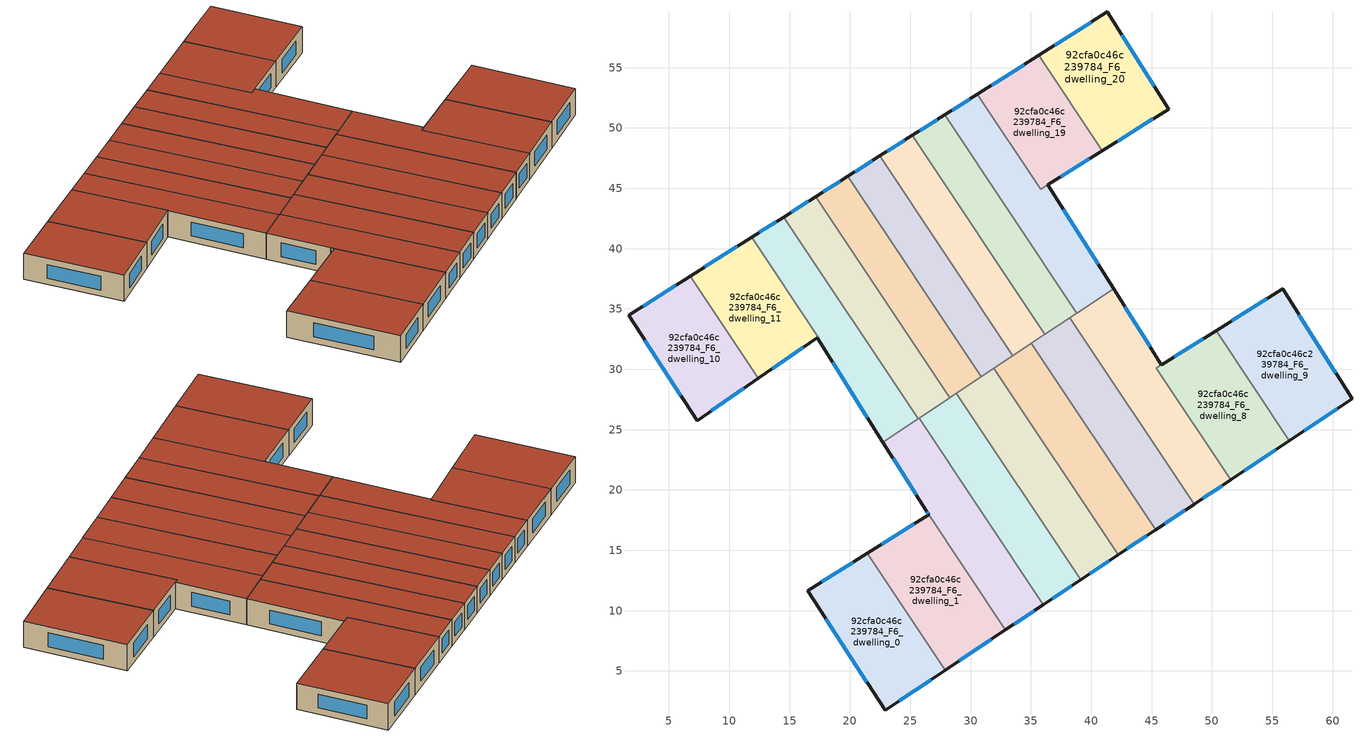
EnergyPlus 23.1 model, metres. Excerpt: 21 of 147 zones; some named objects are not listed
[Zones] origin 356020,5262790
92cfa0c46c239784_F6_dwelling_0
 floor to 92cfa0c46c239784_F5_dwelling_0 (EU_floor_Construction): 21.45,14.75 27.9,5.07 22.92,1.75 16.49,11.65 z18
 wall outside (EU_wall_Construction): 21.45,14.75 16.49,11.65 22.92,1.75 27.9,5.07 z18:21
 wall to 92cfa0c46c239784_F6_dwelling_1 (EU_wall_Construction): 27.9,5.07 21.45,14.75 z18:21
 window (EU_Window_Construction): 24.09,2.53 26.73,4.29 / 18,9.33 21.41,4.08 / 20.28,14.02 17.65,12.38 z18.7:20.3
 roof outside (EU_roof_Construction): 27.9,5.07 21.45,14.75 16.49,11.65 22.92,1.75 z21
92cfa0c46c239784_F6_dwelling_1
 floor to 92cfa0c46c239784_F5_dwelling_1 (EU_floor_Construction): 26.53,17.93 26.32,18.26 32.89,8.4 27.9,5.07 21.45,14.75 z18
 wall outside (EU_wall_Construction): 26.32,18.26 26.53,17.93 21.45,14.75 / 27.9,5.07 32.89,8.4 z18:21
 wall to 92cfa0c46c239784_F6_dwelling_2 (EU_wall_Construction): 32.89,8.4 26.32,18.26 z18:21
 window (EU_Window_Construction): 26.37,18.18 26.48,18.01 / 29.07,5.85 31.72,7.62 / 25.33,17.18 22.64,15.5 z18.7:20.3
 roof outside (EU_roof_Construction): 32.89,8.4 26.32,18.26 26.53,17.93 21.45,14.75 27.9,5.07 z21
92cfa0c46c239784_F6_dwelling_10
 floor to 92cfa0c46c239784_F5_dwelling_10 (EU_floor_Construction): 6.77,37.72 12.41,29.25 7.32,25.74 1.65,34.48 z18
 wall outside (EU_wall_Construction): 6.77,37.72 1.65,34.48 7.32,25.74 12.41,29.25 z18:21
 wall to 92cfa0c46c239784_F6_dwelling_11 (EU_wall_Construction): 12.41,29.25 6.77,37.72 z18:21
 window (EU_Window_Construction): 8.52,26.57 11.22,28.42 / 2.98,32.43 5.99,27.79 / 5.56,36.96 2.85,35.24 z18.7:20.3
 roof outside (EU_roof_Construction): 12.41,29.25 6.77,37.72 1.65,34.48 7.32,25.74 z21
92cfa0c46c239784_F6_dwelling_11
 floor to 92cfa0c46c239784_F5_dwelling_11 (EU_floor_Construction): 11.85,40.95 17.37,32.66 17.28,32.6 12.41,29.25 6.77,37.72 z18
 wall outside (EU_wall_Construction): 12.41,29.25 17.28,32.6 / 11.85,40.95 6.77,37.72 z18:21
 wall to 92cfa0c46c239784_F6_dwelling_12 (EU_wall_Construction): 17.36,32.67 11.85,40.95 / 17.28,32.6 17.37,32.66 z18:21
 window (EU_Window_Construction): 13.55,30.03 16.13,31.81 / 10.66,40.19 7.96,38.48 z18.7:20.3
 roof outside (EU_roof_Construction): 17.28,32.6 17.37,32.66 11.85,40.95 6.77,37.72 12.41,29.25 z21
92cfa0c46c239784_F6_dwelling_12
 floor to 92cfa0c46c239784_F5_dwelling_12 (EU_floor_Construction): 14.49,42.62 25.64,25.89 22.73,23.95 17.28,32.6 17.37,32.66 11.85,40.95 z18
 wall outside (EU_wall_Construction): 14.49,42.62 11.85,40.95 / 17.28,32.6 22.73,23.95 z18:21
 wall to 92cfa0c46c239784_F6_dwelling_13 (EU_wall_Construction): 25.64,25.89 14.49,42.62 z18:21
 wall to 92cfa0c46c239784_F6_dwelling_2 (EU_wall_Construction): 22.73,23.95 25.64,25.89 z18:21
 window (EU_Window_Construction): 13.87,42.23 12.47,41.34 / 18.56,30.57 21.45,25.98 z18.7:20.3
 roof outside (EU_roof_Construction): 25.64,25.89 14.49,42.62 11.85,40.95 17.37,32.66 17.28,32.6 22.73,23.95 z21
92cfa0c46c239784_F6_dwelling_13
 floor to 92cfa0c46c239784_F5_dwelling_13 (EU_floor_Construction): 17.15,44.3 28.25,27.63 25.64,25.89 14.49,42.62 z18
 wall outside (EU_wall_Construction): 17.15,44.3 14.49,42.62 z18:21
 wall to 92cfa0c46c239784_F6_dwelling_14 (EU_wall_Construction): 28.25,27.63 17.15,44.3 z18:21
 wall to 92cfa0c46c239784_F6_dwelling_3 (EU_wall_Construction): 25.72,25.94 28.25,27.63 z18:21
 wall to 92cfa0c46c239784_F6_dwelling_2 (EU_wall_Construction): 25.64,25.89 25.72,25.94 z18:21
 window (EU_Window_Construction): 16.52,43.91 15.12,43.01 z18.7:20.3
 roof outside (EU_roof_Construction): 28.25,27.63 17.15,44.3 14.49,42.62 25.64,25.89 z21
92cfa0c46c239784_F6_dwelling_14
 floor to 92cfa0c46c239784_F5_dwelling_14 (EU_floor_Construction): 19.81,45.99 30.87,29.37 28.25,27.63 17.15,44.3 z18
 wall outside (EU_wall_Construction): 19.81,45.99 17.15,44.3 z18:21
 wall to 92cfa0c46c239784_F6_dwelling_15 (EU_wall_Construction): 30.87,29.37 19.81,45.99 z18:21
 wall to 92cfa0c46c239784_F6_dwelling_4 (EU_wall_Construction): 28.83,28.01 30.87,29.37 z18:21
 wall to 92cfa0c46c239784_F6_dwelling_3 (EU_wall_Construction): 28.25,27.63 28.83,28.01 z18:21
 window (EU_Window_Construction): 19.18,45.59 17.77,44.7 z18.7:20.3
 roof outside (EU_roof_Construction): 30.87,29.37 19.81,45.99 17.15,44.3 28.25,27.63 z21
92cfa0c46c239784_F6_dwelling_15
 floor to 92cfa0c46c239784_F5_dwelling_15 (EU_floor_Construction): 22.48,47.68 33.51,31.13 30.87,29.37 19.81,45.99 z18
 wall outside (EU_wall_Construction): 22.48,47.68 19.81,45.99 z18:21
 wall to 92cfa0c46c239784_F6_dwelling_16 (EU_wall_Construction): 33.51,31.13 22.48,47.68 z18:21
 wall to 92cfa0c46c239784_F6_dwelling_5 (EU_wall_Construction): 31.93,30.08 33.51,31.13 z18:21
 wall to 92cfa0c46c239784_F6_dwelling_4 (EU_wall_Construction): 30.87,29.37 31.93,30.08 z18:21
 window (EU_Window_Construction): 21.85,47.28 20.44,46.39 z18.7:20.3
 roof outside (EU_roof_Construction): 33.51,31.13 22.48,47.68 19.81,45.99 30.87,29.37 z21
92cfa0c46c239784_F6_dwelling_16
 floor to 92cfa0c46c239784_F5_dwelling_16 (EU_floor_Construction): 25.16,49.38 36.15,32.88 33.51,31.13 22.48,47.68 z18
 wall outside (EU_wall_Construction): 25.16,49.38 22.48,47.68 z18:21
 wall to 92cfa0c46c239784_F6_dwelling_17 (EU_wall_Construction): 36.15,32.88 25.16,49.38 z18:21
 wall to 92cfa0c46c239784_F6_dwelling_6 (EU_wall_Construction): 35.04,32.15 36.15,32.88 z18:21
 wall to 92cfa0c46c239784_F6_dwelling_5 (EU_wall_Construction): 33.51,31.13 35.04,32.15 z18:21
 window (EU_Window_Construction): 24.53,48.98 23.11,48.08 z18.7:20.3
 roof outside (EU_roof_Construction): 36.15,32.88 25.16,49.38 22.48,47.68 33.51,31.13 z21
92cfa0c46c239784_F6_dwelling_17
 floor to 92cfa0c46c239784_F5_dwelling_17 (EU_floor_Construction): 27.85,51.08 38.8,34.65 36.15,32.88 25.16,49.38 z18
 wall outside (EU_wall_Construction): 27.85,51.08 25.16,49.38 z18:21
 wall to 92cfa0c46c239784_F6_dwelling_18 (EU_wall_Construction): 38.8,34.65 27.85,51.08 z18:21
 wall to 92cfa0c46c239784_F6_dwelling_7 (EU_wall_Construction): 38.23,34.27 38.8,34.65 z18:21
 wall to 92cfa0c46c239784_F6_dwelling_6 (EU_wall_Construction): 36.15,32.89 38.19,34.25 38.23,34.27 z18:21
 window (EU_Window_Construction): 27.22,50.68 25.79,49.78 z18.7:20.3
 roof outside (EU_roof_Construction): 38.8,34.65 27.85,51.08 25.16,49.38 36.15,32.88 z21
92cfa0c46c239784_F6_dwelling_18
 floor to 92cfa0c46c239784_F5_dwelling_18 (EU_floor_Construction): 36.41,45.3 41.84,36.68 38.8,34.65 27.85,51.08 30.55,52.8 35.8,44.92 z18
 wall outside (EU_wall_Construction): 30.55,52.8 27.85,51.08 / 41.84,36.68 36.41,45.3 z18:21
 wall to 92cfa0c46c239784_F6_dwelling_19 (EU_wall_Construction): 36.41,45.3 35.8,44.92 30.55,52.8 z18:21
 wall to 92cfa0c46c239784_F6_dwelling_7 (EU_wall_Construction): 38.8,34.65 41.84,36.68 z18:21
 window (EU_Window_Construction): 29.92,52.39 28.49,51.49 / 40.57,38.7 37.68,43.27 z18.7:20.3
 roof outside (EU_roof_Construction): 41.84,36.68 36.41,45.3 35.8,44.92 30.55,52.8 27.85,51.08 38.8,34.65 z21
92cfa0c46c239784_F6_dwelling_19
 floor to 92cfa0c46c239784_F5_dwelling_19 (EU_floor_Construction): 35.63,56.01 40.89,48.11 35.8,44.92 30.55,52.8 z18
 wall outside (EU_wall_Construction): 35.63,56.01 30.55,52.8 / 36.41,45.3 40.89,48.11 z18:21
 wall to 92cfa0c46c239784_F6_dwelling_20 (EU_wall_Construction): 40.89,48.11 35.63,56.01 z18:21
 window (EU_Window_Construction): 34.44,55.26 31.74,53.55 / 37.46,45.96 39.84,47.45 z18.7:20.3
 roof outside (EU_roof_Construction): 40.89,48.11 35.63,56.01 30.55,52.8 35.8,44.92 z21
92cfa0c46c239784_F6_dwelling_2
 floor to 92cfa0c46c239784_F5_dwelling_2 (EU_floor_Construction): 25.72,25.94 36.02,10.49 32.89,8.4 26.32,18.26 22.73,23.95 z18
 wall outside (EU_wall_Construction): 22.73,23.95 26.32,18.26 / 32.89,8.4 36.02,10.49 z18:21
 wall to 92cfa0c46c239784_F6_dwelling_3 (EU_wall_Construction): 36.02,10.49 25.72,25.94 z18:21
 window (EU_Window_Construction): 23.58,22.61 25.48,19.6 / 33.62,8.89 35.28,9.99 z18.7:20.3
 roof outside (EU_roof_Construction): 36.02,10.49 25.72,25.94 22.73,23.95 26.32,18.26 32.89,8.4 z21
92cfa0c46c239784_F6_dwelling_20
 floor to 92cfa0c46c239784_F5_dwelling_20 (EU_floor_Construction): 41.32,59.62 46.4,51.56 40.89,48.11 35.63,56.01 z18
 wall outside (EU_wall_Construction): 40.89,48.11 46.4,51.56 41.32,59.62 35.63,56.01 z18:21
 window (EU_Window_Construction): 39.98,58.77 36.96,56.86 / 45.21,53.45 42.51,57.73 / 42.19,48.92 45.11,50.75 z18.7:20.3
 roof outside (EU_roof_Construction): 46.4,51.56 41.32,59.62 35.63,56.01 40.89,48.11 z21
92cfa0c46c239784_F6_dwelling_3
 floor to 92cfa0c46c239784_F5_dwelling_3 (EU_floor_Construction): 28.83,28.01 39.12,12.55 36.02,10.49 25.72,25.94 z18
 wall outside (EU_wall_Construction): 36.02,10.49 39.12,12.55 z18:21
 wall to 92cfa0c46c239784_F6_dwelling_4 (EU_wall_Construction): 39.12,12.55 28.83,28.01 z18:21
 window (EU_Window_Construction): 36.75,10.97 38.39,12.07 z18.7:20.3
 roof outside (EU_roof_Construction): 39.12,12.55 28.83,28.01 25.72,25.94 36.02,10.49 z21
92cfa0c46c239784_F6_dwelling_4
 floor to 92cfa0c46c239784_F5_dwelling_4 (EU_floor_Construction): 31.93,30.08 42.23,14.62 39.12,12.55 28.83,28.01 z18
 wall outside (EU_wall_Construction): 39.12,12.55 42.23,14.62 z18:21
 wall to 92cfa0c46c239784_F6_dwelling_5 (EU_wall_Construction): 42.23,14.62 31.93,30.08 z18:21
 window (EU_Window_Construction): 39.85,13.04 41.5,14.14 z18.7:20.3
 roof outside (EU_roof_Construction): 42.23,14.62 31.93,30.08 28.83,28.01 39.12,12.55 z21
92cfa0c46c239784_F6_dwelling_5
 floor to 92cfa0c46c239784_F5_dwelling_5 (EU_floor_Construction): 35.04,32.15 45.33,16.7 42.23,14.62 31.93,30.08 z18
 wall outside (EU_wall_Construction): 42.23,14.62 45.33,16.7 z18:21
 wall to 92cfa0c46c239784_F6_dwelling_6 (EU_wall_Construction): 45.33,16.7 35.04,32.15 z18:21
 window (EU_Window_Construction): 42.96,15.11 44.6,16.21 z18.7:20.3
 roof outside (EU_roof_Construction): 45.33,16.7 35.04,32.15 31.93,30.08 42.23,14.62 z21
92cfa0c46c239784_F6_dwelling_6
 floor to 92cfa0c46c239784_F5_dwelling_6 (EU_floor_Construction): 38.23,34.27 48.52,18.82 48.48,18.79 45.33,16.7 35.04,32.15 38.19,34.25 z18
 wall outside (EU_wall_Construction): 45.33,16.7 48.48,18.79 48.52,18.82 z18:21
 wall to 92cfa0c46c239784_F6_dwelling_7 (EU_wall_Construction): 48.52,18.82 38.23,34.27 z18:21
 window (EU_Window_Construction): 46.07,17.19 47.74,18.3 z18.7:20.3
 roof outside (EU_roof_Construction): 48.48,18.79 48.52,18.82 38.23,34.27 38.19,34.25 35.04,32.15 45.33,16.7 z21
92cfa0c46c239784_F6_dwelling_7
 floor to 92cfa0c46c239784_F5_dwelling_7 (EU_floor_Construction): 45.82,30.38 45.37,30.1 51.54,20.84 48.52,18.82 38.23,34.27 41.84,36.68 z18
 wall outside (EU_wall_Construction): 45.82,30.38 41.84,36.68 / 48.52,18.82 51.54,20.84 z18:21
 wall to 92cfa0c46c239784_F6_dwelling_8 (EU_wall_Construction): 51.54,20.84 45.37,30.1 45.82,30.38 z18:21
 window (EU_Window_Construction): 44.88,31.86 42.77,35.2 / 49.23,19.29 50.84,20.36 z18.7:20.3
 roof outside (EU_roof_Construction): 51.54,20.84 45.37,30.1 45.82,30.38 41.84,36.68 38.23,34.27 48.52,18.82 z21
92cfa0c46c239784_F6_dwelling_8
 floor to 92cfa0c46c239784_F5_dwelling_8 (EU_floor_Construction): 50.34,33.21 56.42,24.08 51.54,20.84 45.37,30.1 45.82,30.38 z18
 wall outside (EU_wall_Construction): 51.54,20.84 56.42,24.08 / 50.34,33.21 45.82,30.38 z18:21
 wall to 92cfa0c46c239784_F6_dwelling_9 (EU_wall_Construction): 56.42,24.08 50.34,33.21 z18:21
 window (EU_Window_Construction): 52.69,21.6 55.27,23.32 / 49.28,32.55 46.88,31.05 z18.7:20.3
 roof outside (EU_roof_Construction): 56.42,24.08 50.34,33.21 45.82,30.38 45.37,30.1 51.54,20.84 z21
92cfa0c46c239784_F6_dwelling_9
 floor to 92cfa0c46c239784_F5_dwelling_9 (EU_floor_Construction): 55.85,36.67 61.61,27.54 56.42,24.08 50.34,33.21 z18
 wall outside (EU_wall_Construction): 56.42,24.08 61.61,27.54 55.85,36.67 50.34,33.21 z18:21
 window (EU_Window_Construction): 54.56,35.86 51.63,34.02 / 60.26,29.69 57.21,34.53 / 57.64,24.9 60.39,26.73 z18.7:20.3
 roof outside (EU_roof_Construction): 61.61,27.54 55.85,36.67 50.34,33.21 56.42,24.08 z21
[Building]
EU S2 Campaign: North Axis=0; Terrain=City; Solar Distribution=FullExterior
[Site:Location]
Budapest.Ferenc.Liszt.Intl.AP: Latitude=47.437; Longitude=19.256; Time Zone=1; Elevation=185
[SizingPeriod:WeatherFileDays]
AnnualSizingPeriod: Begin Month=1; Begin Day of Month=1; End Month=12; End Day of Month=31; Day of Week for Start Day=Monday; Use Weather File Daylight Saving Period=No; Use Weather File Rain and Snow Indicators=No
[MATERIAL]
EU_InternalMass_Material: Roughness=MediumRough; Thickness=0.1; Conductivity=1; Density=1800; Specific Heat=900; Thermal Absorptance=0.9; Solar Absorptance=0.7; Visible Absorptance=0.7
[MATERIAL:NOMASS] Roughness=MediumRough; Thermal Absorptance=0.9; Solar Absorptance=0.7; Visible Absorptance=0.7
Name | Thermal Resistance
EU_wall_NoMass | 0.832559
EU_roof_NoMass | 1.39638
EU_floor_NoMass | 0.872794
[WINDOWMATERIAL:SIMPLEGLAZINGSYSTEM]
EU_Window_SimpleGlazing: UFactor=2.79869; Solar Heat Gain Coefficient=0.75; Visible Transmittance=0.75
[CONSTRUCTION]
EU_wall_Construction: EU_wall_NoMass
EU_roof_Construction: EU_roof_NoMass
EU_floor_Construction: EU_floor_NoMass
EU_Window_Construction: EU_Window_SimpleGlazing
EU_InternalMass_Construction: EU_InternalMass_Material
[ZONE] Type=1; Multiplier=1; Ceiling Height=autocalculate; Floor Area=autocalculate; Part of Total Floor Area=Yes
Name | Volume
92cfa0c46c239784_F6_dwelling_0 | 207.903
92cfa0c46c239784_F6_dwelling_1 | 207.916
92cfa0c46c239784_F6_dwelling_10 | 189.008
92cfa0c46c239784_F6_dwelling_11 | 181.811
92cfa0c46c239784_F6_dwelling_12 | 196.191
92cfa0c46c239784_F6_dwelling_13 | 189.007
92cfa0c46c239784_F6_dwelling_14 | 189.025
92cfa0c46c239784_F6_dwelling_15 | 188.989
92cfa0c46c239784_F6_dwelling_16 | 188.987
92cfa0c46c239784_F6_dwelling_17 | 189.024
92cfa0c46c239784_F6_dwelling_18 | 207.048
92cfa0c46c239784_F6_dwelling_19 | 170.946
92cfa0c46c239784_F6_dwelling_2 | 207.859
92cfa0c46c239784_F6_dwelling_20 | 189
92cfa0c46c239784_F6_dwelling_3 | 207.91
92cfa0c46c239784_F6_dwelling_4 | 207.914
92cfa0c46c239784_F6_dwelling_5 | 207.909
92cfa0c46c239784_F6_dwelling_6 | 213.477
92cfa0c46c239784_F6_dwelling_7 | 216.062
92cfa0c46c239784_F6_dwelling_8 | 194.162
92cfa0c46c239784_F6_dwelling_9 | 207.888
[INTERNALMASS] Construction=EU_InternalMass_Construction
Name | Zone or ZoneList | Surface Area
92cfa0c46c239784_F6_dwelling_0_EU_InternalMass | 92cfa0c46c239784_F6_dwelling_0 | 69.3011
92cfa0c46c239784_F6_dwelling_1_EU_InternalMass | 92cfa0c46c239784_F6_dwelling_1 | 69.3051
92cfa0c46c239784_F6_dwelling_2_EU_InternalMass | 92cfa0c46c239784_F6_dwelling_2 | 69.2864
92cfa0c46c239784_F6_dwelling_3_EU_InternalMass | 92cfa0c46c239784_F6_dwelling_3 | 69.3031
92cfa0c46c239784_F6_dwelling_4_EU_InternalMass | 92cfa0c46c239784_F6_dwelling_4 | 69.3046
92cfa0c46c239784_F6_dwelling_5_EU_InternalMass | 92cfa0c46c239784_F6_dwelling_5 | 69.303
92cfa0c46c239784_F6_dwelling_6_EU_InternalMass | 92cfa0c46c239784_F6_dwelling_6 | 71.1655
92cfa0c46c239784_F6_dwelling_7_EU_InternalMass | 92cfa0c46c239784_F6_dwelling_7 | 72.0143
92cfa0c46c239784_F6_dwelling_8_EU_InternalMass | 92cfa0c46c239784_F6_dwelling_8 | 64.7192
92cfa0c46c239784_F6_dwelling_9_EU_InternalMass | 92cfa0c46c239784_F6_dwelling_9 | 69.2959
92cfa0c46c239784_F6_dwelling_10_EU_InternalMass | 92cfa0c46c239784_F6_dwelling_10 | 63.0029
92cfa0c46c239784_F6_dwelling_11_EU_InternalMass | 92cfa0c46c239784_F6_dwelling_11 | 60.6023
92cfa0c46c239784_F6_dwelling_12_EU_InternalMass | 92cfa0c46c239784_F6_dwelling_12 | 65.3968
92cfa0c46c239784_F6_dwelling_13_EU_InternalMass | 92cfa0c46c239784_F6_dwelling_13 | 63.0021
92cfa0c46c239784_F6_dwelling_14_EU_InternalMass | 92cfa0c46c239784_F6_dwelling_14 | 63.0081
92cfa0c46c239784_F6_dwelling_15_EU_InternalMass | 92cfa0c46c239784_F6_dwelling_15 | 62.9964
92cfa0c46c239784_F6_dwelling_16_EU_InternalMass | 92cfa0c46c239784_F6_dwelling_16 | 62.9956
92cfa0c46c239784_F6_dwelling_17_EU_InternalMass | 92cfa0c46c239784_F6_dwelling_17 | 63.0082
92cfa0c46c239784_F6_dwelling_18_EU_InternalMass | 92cfa0c46c239784_F6_dwelling_18 | 69.0155
92cfa0c46c239784_F6_dwelling_19_EU_InternalMass | 92cfa0c46c239784_F6_dwelling_19 | 56.9812
92cfa0c46c239784_F6_dwelling_20_EU_InternalMass | 92cfa0c46c239784_F6_dwelling_20 | 62.9999
[OTHEREQUIPMENT] Fuel Type=Electricity; Design Level Calculation Method=Watts/Area; Power per Zone Floor Area=1; Fraction Latent=0; Fraction Radiant=0; Fraction Lost=0; Carbon Dioxide Generation Rate=0; EndUse Subcategory=EU_Step8_InternalGains
Name | Zone or ZoneList or Space or SpaceList | Schedule
EU_Step8_InternalGain_92cfa0c46c239784_F6_dwelling_0_f000 | 92cfa0c46c239784_F6_dwelling_0 | EU_Step8_GainSchedule_92cfa0c46c239784_F6_dwelling_0_f000
EU_Step8_InternalGain_92cfa0c46c239784_F6_dwelling_1_f000 | 92cfa0c46c239784_F6_dwelling_1 | EU_Step8_GainSchedule_92cfa0c46c239784_F6_dwelling_1_f000
EU_Step8_InternalGain_92cfa0c46c239784_F6_dwelling_2_f000 | 92cfa0c46c239784_F6_dwelling_2 | EU_Step8_GainSchedule_92cfa0c46c239784_F6_dwelling_2_f000
EU_Step8_InternalGain_92cfa0c46c239784_F6_dwelling_3_f000 | 92cfa0c46c239784_F6_dwelling_3 | EU_Step8_GainSchedule_92cfa0c46c239784_F6_dwelling_3_f000
EU_Step8_InternalGain_92cfa0c46c239784_F6_dwelling_4_f000 | 92cfa0c46c239784_F6_dwelling_4 | EU_Step8_GainSchedule_92cfa0c46c239784_F6_dwelling_4_f000
EU_Step8_InternalGain_92cfa0c46c239784_F6_dwelling_5_f000 | 92cfa0c46c239784_F6_dwelling_5 | EU_Step8_GainSchedule_92cfa0c46c239784_F6_dwelling_5_f000
EU_Step8_InternalGain_92cfa0c46c239784_F6_dwelling_6_f000 | 92cfa0c46c239784_F6_dwelling_6 | EU_Step8_GainSchedule_92cfa0c46c239784_F6_dwelling_6_f000
EU_Step8_InternalGain_92cfa0c46c239784_F6_dwelling_7_f000 | 92cfa0c46c239784_F6_dwelling_7 | EU_Step8_GainSchedule_92cfa0c46c239784_F6_dwelling_7_f000
EU_Step8_InternalGain_92cfa0c46c239784_F6_dwelling_8_f000 | 92cfa0c46c239784_F6_dwelling_8 | EU_Step8_GainSchedule_92cfa0c46c239784_F6_dwelling_8_f000
EU_Step8_InternalGain_92cfa0c46c239784_F6_dwelling_9_f000 | 92cfa0c46c239784_F6_dwelling_9 | EU_Step8_GainSchedule_92cfa0c46c239784_F6_dwelling_9_f000
EU_Step8_InternalGain_92cfa0c46c239784_F6_dwelling_10_f000 | 92cfa0c46c239784_F6_dwelling_10 | EU_Step8_GainSchedule_92cfa0c46c239784_F6_dwelling_10_f000
EU_Step8_InternalGain_92cfa0c46c239784_F6_dwelling_11_f000 | 92cfa0c46c239784_F6_dwelling_11 | EU_Step8_GainSchedule_92cfa0c46c239784_F6_dwelling_11_f000
EU_Step8_InternalGain_92cfa0c46c239784_F6_dwelling_12_f000 | 92cfa0c46c239784_F6_dwelling_12 | EU_Step8_GainSchedule_92cfa0c46c239784_F6_dwelling_12_f000
EU_Step8_InternalGain_92cfa0c46c239784_F6_dwelling_13_f000 | 92cfa0c46c239784_F6_dwelling_13 | EU_Step8_GainSchedule_92cfa0c46c239784_F6_dwelling_13_f000
EU_Step8_InternalGain_92cfa0c46c239784_F6_dwelling_14_f000 | 92cfa0c46c239784_F6_dwelling_14 | EU_Step8_GainSchedule_92cfa0c46c239784_F6_dwelling_14_f000
EU_Step8_InternalGain_92cfa0c46c239784_F6_dwelling_15_f000 | 92cfa0c46c239784_F6_dwelling_15 | EU_Step8_GainSchedule_92cfa0c46c239784_F6_dwelling_15_f000
EU_Step8_InternalGain_92cfa0c46c239784_F6_dwelling_16_f000 | 92cfa0c46c239784_F6_dwelling_16 | EU_Step8_GainSchedule_92cfa0c46c239784_F6_dwelling_16_f000
EU_Step8_InternalGain_92cfa0c46c239784_F6_dwelling_17_f000 | 92cfa0c46c239784_F6_dwelling_17 | EU_Step8_GainSchedule_92cfa0c46c239784_F6_dwelling_17_f000
EU_Step8_InternalGain_92cfa0c46c239784_F6_dwelling_18_f000 | 92cfa0c46c239784_F6_dwelling_18 | EU_Step8_GainSchedule_92cfa0c46c239784_F6_dwelling_18_f000
EU_Step8_InternalGain_92cfa0c46c239784_F6_dwelling_19_f000 | 92cfa0c46c239784_F6_dwelling_19 | EU_Step8_GainSchedule_92cfa0c46c239784_F6_dwelling_19_f000
EU_Step8_InternalGain_92cfa0c46c239784_F6_dwelling_20_f000 | 92cfa0c46c239784_F6_dwelling_20 | EU_Step8_GainSchedule_92cfa0c46c239784_F6_dwelling_20_f000
[ZONEVENTILATION:DESIGNFLOWRATE] Schedule=EU_AlwaysOn; Design Flow Rate Calculation Method=AirChanges/Hour; Air Changes per Hour=0.475469; Ventilation Type=Natural; Fan Pressure Rise=0; Fan Total Efficiency=1; Constant Term Coefficient=1; Temperature Term Coefficient=0; Velocity Term Coefficient=0; Velocity Squared Term Coefficient=0; Minimum Indoor Temperature=-100; Maximum Indoor Temperature=100; Delta Temperature=-100; Minimum Outdoor Temperature=-100; Maximum Outdoor Temperature=100; Maximum Wind Speed=40
Name | Zone or ZoneList or Space or SpaceList
EU_ConstantAir_92cfa0c46c239784_F6_dwelling_0 | 92cfa0c46c239784_F6_dwelling_0
EU_ConstantAir_92cfa0c46c239784_F6_dwelling_1 | 92cfa0c46c239784_F6_dwelling_1
EU_ConstantAir_92cfa0c46c239784_F6_dwelling_2 | 92cfa0c46c239784_F6_dwelling_2
EU_ConstantAir_92cfa0c46c239784_F6_dwelling_3 | 92cfa0c46c239784_F6_dwelling_3
EU_ConstantAir_92cfa0c46c239784_F6_dwelling_4 | 92cfa0c46c239784_F6_dwelling_4
EU_ConstantAir_92cfa0c46c239784_F6_dwelling_5 | 92cfa0c46c239784_F6_dwelling_5
EU_ConstantAir_92cfa0c46c239784_F6_dwelling_6 | 92cfa0c46c239784_F6_dwelling_6
EU_ConstantAir_92cfa0c46c239784_F6_dwelling_7 | 92cfa0c46c239784_F6_dwelling_7
EU_ConstantAir_92cfa0c46c239784_F6_dwelling_8 | 92cfa0c46c239784_F6_dwelling_8
EU_ConstantAir_92cfa0c46c239784_F6_dwelling_9 | 92cfa0c46c239784_F6_dwelling_9
EU_ConstantAir_92cfa0c46c239784_F6_dwelling_10 | 92cfa0c46c239784_F6_dwelling_10
EU_ConstantAir_92cfa0c46c239784_F6_dwelling_11 | 92cfa0c46c239784_F6_dwelling_11
EU_ConstantAir_92cfa0c46c239784_F6_dwelling_12 | 92cfa0c46c239784_F6_dwelling_12
EU_ConstantAir_92cfa0c46c239784_F6_dwelling_13 | 92cfa0c46c239784_F6_dwelling_13
EU_ConstantAir_92cfa0c46c239784_F6_dwelling_14 | 92cfa0c46c239784_F6_dwelling_14
EU_ConstantAir_92cfa0c46c239784_F6_dwelling_15 | 92cfa0c46c239784_F6_dwelling_15
EU_ConstantAir_92cfa0c46c239784_F6_dwelling_16 | 92cfa0c46c239784_F6_dwelling_16
EU_ConstantAir_92cfa0c46c239784_F6_dwelling_17 | 92cfa0c46c239784_F6_dwelling_17
EU_ConstantAir_92cfa0c46c239784_F6_dwelling_18 | 92cfa0c46c239784_F6_dwelling_18
EU_ConstantAir_92cfa0c46c239784_F6_dwelling_19 | 92cfa0c46c239784_F6_dwelling_19
EU_ConstantAir_92cfa0c46c239784_F6_dwelling_20 | 92cfa0c46c239784_F6_dwelling_20
[HVACTEMPLATE:ZONE:IDEALLOADSAIRSYSTEM] System Availability Schedule=EU_AlwaysOn; Maximum Heating Supply Air Temperature=50; Minimum Cooling Supply Air Temperature=13; Maximum Heating Supply Air Humidity Ratio=0.0156; Minimum Cooling Supply Air Humidity Ratio=0.0077; Heating Limit=NoLimit; Cooling Limit=NoLimit; Heating Availability Schedule=EU_AlwaysOn; Cooling Availability Schedule=EU_CoolingOff; Dehumidification Control Type=ConstantSensibleHeatRatio; Cooling Sensible Heat Ratio=0.7; Dehumidification Setpoint=60; Humidification Control Type=None; Humidification Setpoint=30; Outdoor Air Method=None; Outdoor Air Flow Rate per Person=0.00944; Outdoor Air Flow Rate per Zone Floor Area=0; Outdoor Air Flow Rate per Zone=0; Demand Controlled Ventilation Type=None; Outdoor Air Economizer Type=NoEconomizer; Heat Recovery Type=None; Sensible Heat Recovery Effectiveness=0.7; Latent Heat Recovery Effectiveness=0.65
Name | Template Thermostat
92cfa0c46c239784_F6_dwelling_0 | EU_HeatOnly_92cfa0c46c239784_F6_dwelling_0
92cfa0c46c239784_F6_dwelling_1 | EU_HeatOnly_92cfa0c46c239784_F6_dwelling_1
92cfa0c46c239784_F6_dwelling_2 | EU_HeatOnly_92cfa0c46c239784_F6_dwelling_2
92cfa0c46c239784_F6_dwelling_3 | EU_HeatOnly_92cfa0c46c239784_F6_dwelling_3
92cfa0c46c239784_F6_dwelling_4 | EU_HeatOnly_92cfa0c46c239784_F6_dwelling_4
92cfa0c46c239784_F6_dwelling_5 | EU_HeatOnly_92cfa0c46c239784_F6_dwelling_5
92cfa0c46c239784_F6_dwelling_6 | EU_HeatOnly_92cfa0c46c239784_F6_dwelling_6
92cfa0c46c239784_F6_dwelling_7 | EU_HeatOnly_92cfa0c46c239784_F6_dwelling_7
92cfa0c46c239784_F6_dwelling_8 | EU_HeatOnly_92cfa0c46c239784_F6_dwelling_8
92cfa0c46c239784_F6_dwelling_9 | EU_HeatOnly_92cfa0c46c239784_F6_dwelling_9
92cfa0c46c239784_F6_dwelling_10 | EU_HeatOnly_92cfa0c46c239784_F6_dwelling_10
92cfa0c46c239784_F6_dwelling_11 | EU_HeatOnly_92cfa0c46c239784_F6_dwelling_11
92cfa0c46c239784_F6_dwelling_12 | EU_HeatOnly_92cfa0c46c239784_F6_dwelling_12
92cfa0c46c239784_F6_dwelling_13 | EU_HeatOnly_92cfa0c46c239784_F6_dwelling_13
92cfa0c46c239784_F6_dwelling_14 | EU_HeatOnly_92cfa0c46c239784_F6_dwelling_14
92cfa0c46c239784_F6_dwelling_15 | EU_HeatOnly_92cfa0c46c239784_F6_dwelling_15
92cfa0c46c239784_F6_dwelling_16 | EU_HeatOnly_92cfa0c46c239784_F6_dwelling_16
92cfa0c46c239784_F6_dwelling_17 | EU_HeatOnly_92cfa0c46c239784_F6_dwelling_17
92cfa0c46c239784_F6_dwelling_18 | EU_HeatOnly_92cfa0c46c239784_F6_dwelling_18
92cfa0c46c239784_F6_dwelling_19 | EU_HeatOnly_92cfa0c46c239784_F6_dwelling_19
92cfa0c46c239784_F6_dwelling_20 | EU_HeatOnly_92cfa0c46c239784_F6_dwelling_20
[SIZING:ZONE] Zone Cooling Design Supply Air Temperature Input Method=SupplyAirTemperature; Zone Cooling Design Supply Air Temperature=13; Zone Heating Design Supply Air Temperature Input Method=SupplyAirTemperature; Zone Heating Design Supply Air Temperature=50; Zone Cooling Design Supply Air Humidity Ratio=0.008; Zone Heating Design Supply Air Humidity Ratio=0.008; Cooling Design Air Flow Method=DesignDay; Cooling Design Air Flow Rate=0; Cooling Minimum Air Flow per Zone Floor Area=0.000762; Cooling Minimum Air Flow=0; Cooling Minimum Air Flow Fraction=0.2; Heating Design Air Flow Method=DesignDay; Heating Design Air Flow Rate=0; Heating Maximum Air Flow per Zone Floor Area=0.002032; Heating Maximum Air Flow=0.141576; Heating Maximum Air Flow Fraction=0.3; Account for Dedicated Outdoor Air System=No; Dedicated Outdoor Air System Control Strategy=NeutralSupplyAir; Dedicated Outdoor Air Low Setpoint Temperature for Design=autosize; Dedicated Outdoor Air High Setpoint Temperature for Design=autosize; Zone Load Sizing Method=Sensible Load Only No Latent Load; Zone Latent Cooling Design Supply Air Humidity Ratio Input Method=HumidityRatioDifference; Zone Cooling Design Supply Air Humidity Ratio Difference=0.005; Zone Latent Heating Design Supply Air Humidity Ratio Input Method=HumidityRatioDifference; Zone Humidification Design Supply Air Humidity Ratio Difference=0.005
92cfa0c46c239784_F6_dwelling_0; 92cfa0c46c239784_F6_dwelling_1; 92cfa0c46c239784_F6_dwelling_2; 92cfa0c46c239784_F6_dwelling_3; 92cfa0c46c239784_F6_dwelling_4; 92cfa0c46c239784_F6_dwelling_5; 92cfa0c46c239784_F6_dwelling_6; 92cfa0c46c239784_F6_dwelling_7; 92cfa0c46c239784_F6_dwelling_8; 92cfa0c46c239784_F6_dwelling_9; 92cfa0c46c239784_F6_dwelling_10; 92cfa0c46c239784_F6_dwelling_11; 92cfa0c46c239784_F6_dwelling_12; 92cfa0c46c239784_F6_dwelling_13; 92cfa0c46c239784_F6_dwelling_14; 92cfa0c46c239784_F6_dwelling_15; 92cfa0c46c239784_F6_dwelling_16; 92cfa0c46c239784_F6_dwelling_17; 92cfa0c46c239784_F6_dwelling_18; 92cfa0c46c239784_F6_dwelling_19; 92cfa0c46c239784_F6_dwelling_20
[SCHEDULE:CONSTANT]
Name | Hourly Value
EU_AlwaysOn | 1
EU_CoolingOff | 0
[SCHEDULE:FILE] Column Number=1; Rows to Skip at Top=0; Number of Hours of Data=8760; Column Separator=Comma; Interpolate to Timestep=No; Minutes per Item=60; Adjust Schedule for Daylight Savings=Yes
Name | File
EU_Step8_GainSchedule_92cfa0c46c239784_F6_dwelling_0_f000 | ../../schedules/92cfa0c46c239784/92cfa0c46c239784_F6_dwelling_0_f000_gain.csv
EU_Step8_GainSchedule_92cfa0c46c239784_F6_dwelling_1_f000 | ../../schedules/92cfa0c46c239784/92cfa0c46c239784_F6_dwelling_1_f000_gain.csv
EU_Step8_GainSchedule_92cfa0c46c239784_F6_dwelling_2_f000 | ../../schedules/92cfa0c46c239784/92cfa0c46c239784_F6_dwelling_2_f000_gain.csv
EU_Step8_GainSchedule_92cfa0c46c239784_F6_dwelling_3_f000 | ../../schedules/92cfa0c46c239784/92cfa0c46c239784_F6_dwelling_3_f000_gain.csv
EU_Step8_GainSchedule_92cfa0c46c239784_F6_dwelling_4_f000 | ../../schedules/92cfa0c46c239784/92cfa0c46c239784_F6_dwelling_4_f000_gain.csv
EU_Step8_GainSchedule_92cfa0c46c239784_F6_dwelling_5_f000 | ../../schedules/92cfa0c46c239784/92cfa0c46c239784_F6_dwelling_5_f000_gain.csv
EU_Step8_GainSchedule_92cfa0c46c239784_F6_dwelling_6_f000 | ../../schedules/92cfa0c46c239784/92cfa0c46c239784_F6_dwelling_6_f000_gain.csv
EU_Step8_GainSchedule_92cfa0c46c239784_F6_dwelling_7_f000 | ../../schedules/92cfa0c46c239784/92cfa0c46c239784_F6_dwelling_7_f000_gain.csv
EU_Step8_GainSchedule_92cfa0c46c239784_F6_dwelling_8_f000 | ../../schedules/92cfa0c46c239784/92cfa0c46c239784_F6_dwelling_8_f000_gain.csv
EU_Step8_GainSchedule_92cfa0c46c239784_F6_dwelling_9_f000 | ../../schedules/92cfa0c46c239784/92cfa0c46c239784_F6_dwelling_9_f000_gain.csv
EU_Step8_GainSchedule_92cfa0c46c239784_F6_dwelling_10_f000 | ../../schedules/92cfa0c46c239784/92cfa0c46c239784_F6_dwelling_10_f000_gain.csv
EU_Step8_GainSchedule_92cfa0c46c239784_F6_dwelling_11_f000 | ../../schedules/92cfa0c46c239784/92cfa0c46c239784_F6_dwelling_11_f000_gain.csv
EU_Step8_GainSchedule_92cfa0c46c239784_F6_dwelling_12_f000 | ../../schedules/92cfa0c46c239784/92cfa0c46c239784_F6_dwelling_12_f000_gain.csv
EU_Step8_GainSchedule_92cfa0c46c239784_F6_dwelling_13_f000 | ../../schedules/92cfa0c46c239784/92cfa0c46c239784_F6_dwelling_13_f000_gain.csv
EU_Step8_GainSchedule_92cfa0c46c239784_F6_dwelling_14_f000 | ../../schedules/92cfa0c46c239784/92cfa0c46c239784_F6_dwelling_14_f000_gain.csv
EU_Step8_GainSchedule_92cfa0c46c239784_F6_dwelling_15_f000 | ../../schedules/92cfa0c46c239784/92cfa0c46c239784_F6_dwelling_15_f000_gain.csv
EU_Step8_GainSchedule_92cfa0c46c239784_F6_dwelling_16_f000 | ../../schedules/92cfa0c46c239784/92cfa0c46c239784_F6_dwelling_16_f000_gain.csv
EU_Step8_GainSchedule_92cfa0c46c239784_F6_dwelling_17_f000 | ../../schedules/92cfa0c46c239784/92cfa0c46c239784_F6_dwelling_17_f000_gain.csv
EU_Step8_GainSchedule_92cfa0c46c239784_F6_dwelling_18_f000 | ../../schedules/92cfa0c46c239784/92cfa0c46c239784_F6_dwelling_18_f000_gain.csv
EU_Step8_GainSchedule_92cfa0c46c239784_F6_dwelling_19_f000 | ../../schedules/92cfa0c46c239784/92cfa0c46c239784_F6_dwelling_19_f000_gain.csv
EU_Step8_GainSchedule_92cfa0c46c239784_F6_dwelling_20_f000 | ../../schedules/92cfa0c46c239784/92cfa0c46c239784_F6_dwelling_20_f000_gain.csv
